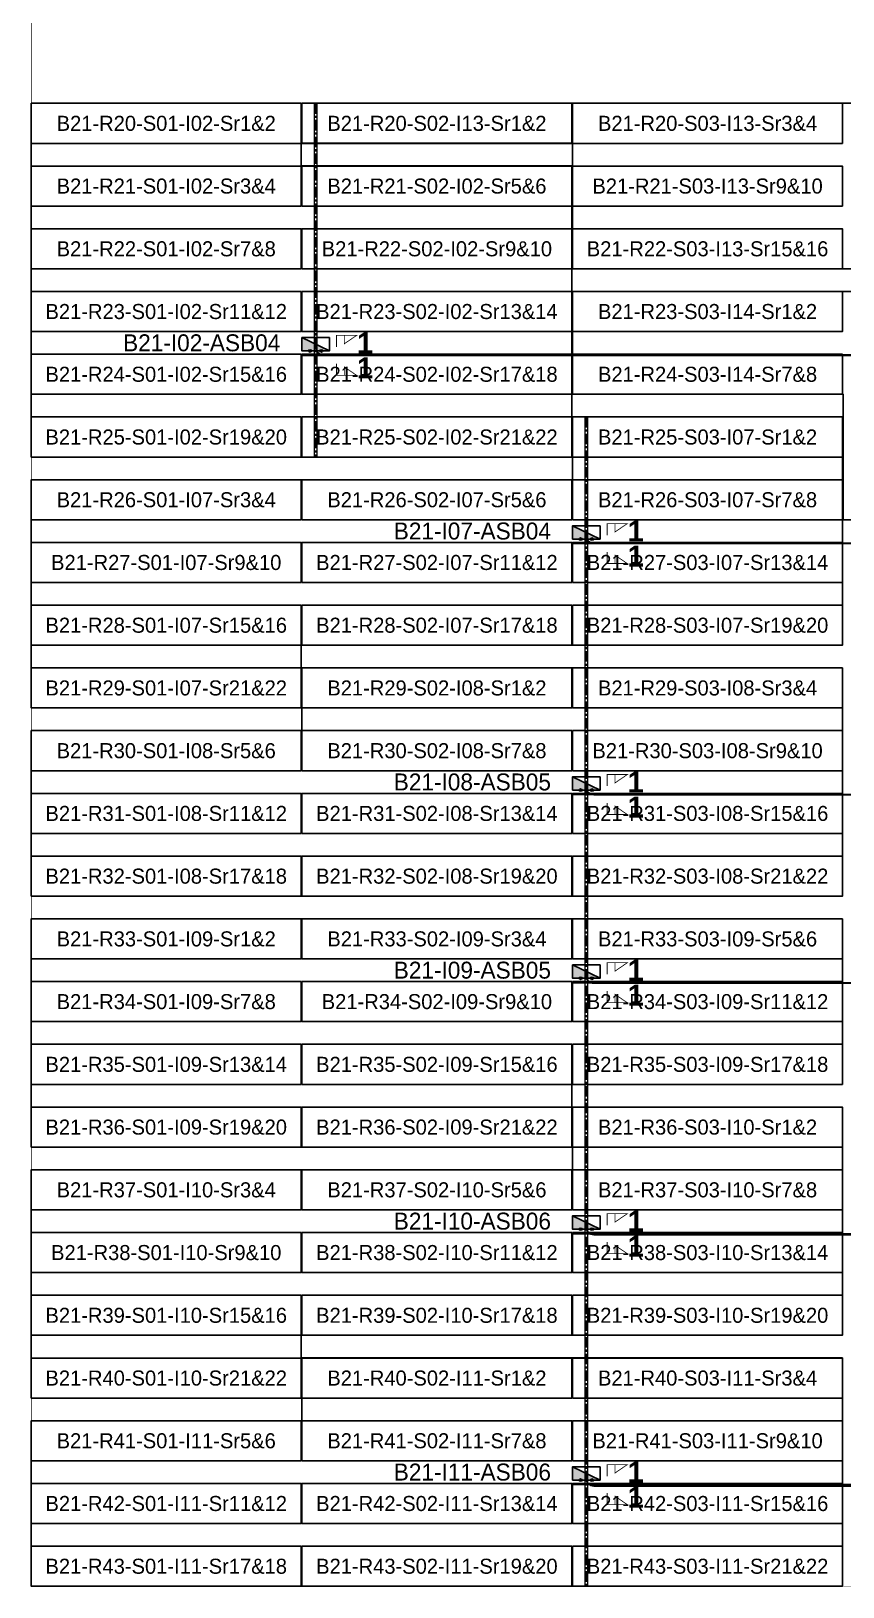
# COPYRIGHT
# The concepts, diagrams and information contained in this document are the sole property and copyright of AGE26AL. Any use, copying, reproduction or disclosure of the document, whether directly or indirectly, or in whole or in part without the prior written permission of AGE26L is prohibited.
# Model space of a CAD drawing. Header units: metres. Extents: x 530177 to 530565, y 2673484 to 2673812.
# Drawn here: x 530176.8 to 530273.9, y 2673484.2 to 2673670.2 of the extents above; entities that cross this region are included whole.
import ezdxf
from ezdxf.enums import TextEntityAlignment as Align

# ---------------------------------------------------------------- set-up
doc = ezdxf.new("R2010")
doc.units = ezdxf.units.M
doc.linetypes.add('CENTER', pattern=[2, 1.25, -0.25, 0.25, -0.25])
doc.layers.add('Boundary-12.5 MW Block', color=6, linetype='Continuous', lineweight=9)
doc.layers.add('PILE', color=1, linetype='Continuous', lineweight=15)
for name, color, linetype in [('DC Trench BL-21', 40, 'Continuous'), ('E-Inverter Grouping', 2, 'Continuous'), ('Inverter Block-21', 7, 'Continuous'), ('LT Cable(AG) INV to LT Panel BL-21', 2, 'Continuous'), ('Messenger Wire-Block-21 (Master Path)', 30, 'Continuous'), ('Messenger Wire-Block-21 (MW Path)', 191, 'Continuous'), ('MMS Table Block-21', 8, 'Continuous'), ('Plan Line - DC BL-21', 40, 'Continuous'), ('Section Marking BL-21', 2, 'Continuous')]:
    doc.layers.add(name, color=color, linetype=linetype)
doc.styles.add('BoldTextStyle', font='arialbd.ttf')
doc.styles.get("Standard").update_dxf_attribs({"font": 'Adani Regular.ttf'})

# ---------------------------------------------------------------- blocks, each defined once
blk = doc.blocks.new('MMS Table (32.292 x 4.788)')
at = {"color": 0}
blk.add_lwpolyline([(0, -0.002), (0, 4.786), (32.292, 4.786), (32.292, -0.002)], close=True, dxfattribs=at)
at = {"color": 7}
blk.add_attdef('ID1', text='', height=1.8, dxfattribs=at).set_placement((16.146, 2.392), align=Align.MIDDLE_CENTER)
blk = doc.blocks.new('Inverter Block')
h = blk.add_hatch(color=0)
h.dxf.hatch_style = 1
h.paths.add_polyline_path([(-1.46, 2.27), (-1.46, 0.85), (1.46, 0.85)])
at = {"color": 0}
blk.add_lwpolyline([(1.46, 2.27), (-1.46, 2.27), (-1.46, 0.85), (1.46, 0.85)], close=True, dxfattribs=at)
blk.add_lwpolyline([(-1.46, 2.27), (1.46, 0.85)], dxfattribs=at)
at = {"layer": 'PILE'}
for centre in [(-0.61, 0.85), (0.61, 0.85)]:
    blk.add_circle(centre, 0.156, dxfattribs=at)
at = {"color": 7}
blk.add_attdef('ID', (-1.46, 3.01), '', height=1.8, dxfattribs=at)

msp = doc.modelspace()

# ---------------------------------------------------------------- linework, layer by layer
at = {"layer": 'Boundary-12.5 MW Block', "const_width": 0.05}
msp.add_lwpolyline([(530176.79, 2673804.08), (530209.18, 2673804.08), (530209.18, 2673811.58), (530565.39, 2673811.58), (530565.39, 2673514.29), (530468.22, 2673514.29), (530468.22, 2673484.29), (530176.79, 2673484.29)], close=True, dxfattribs=at)
at = {"layer": 'DC Trench BL-21', "color": 40, "const_width": 0.15}
for points in [[(530210.97, 2673661.58), (530210.67, 2673661.58), (530210.67, 2673619.29), (530210.97, 2673619.29)], [(530243.36, 2673624.08), (530243.06, 2673624.08), (530243.06, 2673484.29), (530243.36, 2673484.29)]]:
    msp.add_lwpolyline(points, close=True, dxfattribs=at)
at = {"layer": 'E-Inverter Grouping'}
for points in [[(530209.08, 2673654.08), (530241.47, 2673654.08), (530241.47, 2673619.29), (530176.79, 2673619.29), (530176.79, 2673661.58), (530209.08, 2673661.58)], [(530241.57, 2673616.58), (530241.57, 2673624.08), (530273.86, 2673624.08), (530273.86, 2673596.79), (530209.08, 2673596.79), (530209.08, 2673589.29), (530176.79, 2673589.29), (530176.79, 2673616.58)], [(530273.86, 2673566.79), (530176.79, 2673566.79), (530176.79, 2673586.58), (530209.18, 2673586.58), (530209.18, 2673594.08), (530273.86, 2673594.08)], [(530273.86, 2673564.08), (530273.86, 2673544.29), (530241.47, 2673544.29), (530241.47, 2673536.79), (530176.79, 2673536.79), (530176.79, 2673564.08)], [(530241.57, 2673534.08), (530241.57, 2673541.58), (530273.86, 2673541.58), (530273.86, 2673514.29), (530209.08, 2673514.29), (530209.08, 2673506.79), (530176.79, 2673506.79), (530176.79, 2673534.08)], [(530273.86, 2673484.29), (530176.79, 2673484.29), (530176.79, 2673504.08), (530209.18, 2673504.08), (530209.18, 2673511.58), (530273.86, 2673511.58)]]:
    msp.add_lwpolyline(points, close=True, dxfattribs=at)
at = {"layer": 'E-Inverter Grouping', "color": 3}
for points in [[(530338.65, 2673641.79), (530241.57, 2673641.79), (530241.57, 2673656.79), (530209.18, 2673656.79), (530209.18, 2673661.58), (530338.65, 2673661.58)], [(530338.65, 2673611.79), (530273.96, 2673611.79), (530273.96, 2673626.79), (530241.57, 2673626.79), (530241.57, 2673639.08), (530338.65, 2673639.08)]]:
    msp.add_lwpolyline(points, close=True, dxfattribs=at)
at = {"layer": 'LT Cable(AG) INV to LT Panel BL-21'}
for points in [[(530366.83, 2673644.22), (530361.51, 2673644.22, -0.118831), (530361.1, 2673644.32), (530359.65, 2673645.06, 0.118831), (530359.24, 2673645.16), (530352.81, 2673645.16, 0.414214), (530351.91, 2673644.26), (530351.91, 2673625.41, 0.02362), (530351.91, 2673625.33), (530351.96, 2673624.78, -0.02362), (530351.97, 2673624.7), (530351.97, 2673624.02), (530337.92, 2673624.02, -0.414214), (530337.02, 2673624.92), (530337.02, 2673630.62, 0.414214), (530336.12, 2673631.52), (530211.72, 2673631.52, -0.414214), (530210.82, 2673632.42), (530210.82, 2673632.69)], [(530366.83, 2673644.17), (530361.51, 2673644.17, -0.118831), (530361.1, 2673644.27), (530359.65, 2673645.01, 0.118831), (530359.24, 2673645.11), (530352.86, 2673645.11, 0.414214), (530351.96, 2673644.21), (530351.96, 2673625.42, 0.02362), (530351.96, 2673625.33), (530352.01, 2673624.78, -0.02362), (530352.02, 2673624.7), (530352.02, 2673609.87, -0.414214), (530351.12, 2673608.97), (530244.11, 2673608.97, -0.414214), (530243.21, 2673609.87), (530243.21, 2673610.19)], [(530364.89, 2673644.12), (530361.51, 2673644.12, -0.118831), (530361.1, 2673644.22), (530359.65, 2673644.96, 0.118831), (530359.24, 2673645.06), (530352.91, 2673645.06, 0.414214), (530352.01, 2673644.16), (530352.01, 2673625.42, 0.02362), (530352.01, 2673625.33), (530352.06, 2673624.79, -0.02362), (530352.07, 2673624.7), (530352.07, 2673579.82, -0.414214), (530351.17, 2673578.92), (530244.11, 2673578.92, -0.414214), (530243.21, 2673579.82), (530243.21, 2673580.19)], [(530364.89, 2673644.07), (530361.51, 2673644.07, -0.118831), (530361.1, 2673644.17), (530359.65, 2673644.91, 0.118831), (530359.24, 2673645.01), (530352.96, 2673645.01, 0.414214), (530352.06, 2673644.11), (530352.06, 2673625.42, 0.02362), (530352.06, 2673625.34), (530352.11, 2673624.79, -0.02362), (530352.12, 2673624.7), (530352.12, 2673557.27, -0.414214), (530351.22, 2673556.37), (530244.11, 2673556.37, -0.414214), (530243.21, 2673557.27), (530243.21, 2673557.69)], [(530362.81, 2673644.02), (530361.51, 2673644.02, -0.118831), (530361.1, 2673644.12), (530359.65, 2673644.86, 0.118831), (530359.24, 2673644.96), (530353.01, 2673644.96, 0.414214), (530352.11, 2673644.06), (530352.11, 2673625.42, 0.02362), (530352.11, 2673625.34), (530352.16, 2673624.79, -0.02362), (530352.17, 2673624.71), (530352.17, 2673527.22, -0.414214), (530351.27, 2673526.32), (530244.11, 2673526.32, -0.414214), (530243.21, 2673527.22), (530243.21, 2673527.69)], [(530362.81, 2673643.97), (530361.51, 2673643.97, -0.118831), (530361.1, 2673644.07), (530359.65, 2673644.81, 0.118831), (530359.24, 2673644.91), (530353.06, 2673644.91, 0.414214), (530352.16, 2673644.01), (530352.16, 2673625.43, 0.02362), (530352.16, 2673625.34), (530352.21, 2673624.79, -0.02362), (530352.22, 2673624.71), (530352.22, 2673497.17, -0.414214), (530351.32, 2673496.27), (530244.11, 2673496.27, -0.414214), (530243.21, 2673497.17), (530243.21, 2673497.69)]]:
    msp.add_lwpolyline(points, format="xyb", dxfattribs=at)
at = {"layer": 'Messenger Wire-Block-21 (Master Path)'}
for points in [[(530209.18, 2673631.44), (530336.94, 2673631.44)], [(530241.57, 2673608.94), (530352.05, 2673608.94)], [(530241.57, 2673578.94), (530352.05, 2673578.94)], [(530241.57, 2673556.44), (530352.05, 2673556.44)], [(530241.57, 2673526.44), (530352.05, 2673526.44)], [(530241.57, 2673496.44), (530352.05, 2673496.44)]]:
    msp.add_lwpolyline(points, dxfattribs=at)
at = {"layer": 'Messenger Wire-Block-21 (MW Path)', "const_width": 0.1}
for points in [[(530209.18, 2673631.44), (530336.94, 2673631.44)], [(530241.57, 2673608.94), (530352.05, 2673608.94)], [(530241.57, 2673578.94), (530352.05, 2673578.94)], [(530241.57, 2673556.44), (530352.05, 2673556.44)], [(530241.57, 2673526.44), (530352.05, 2673526.44)], [(530241.57, 2673496.44), (530352.05, 2673496.44)]]:
    msp.add_lwpolyline(points, dxfattribs=at)
at = {"layer": 'Plan Line - DC BL-21', "color": 6, "linetype": 'CENTER'}
for points in [[(530210.82, 2673661.58), (530210.82, 2673619.29)], [(530243.21, 2673624.08), (530243.21, 2673484.29)]]:
    msp.add_lwpolyline(points, dxfattribs=at)
at = {"layer": 'Section Marking BL-21', "color": 94, "lineweight": 35, "true_color": 0x00a500, "const_width": 0.1}
for points in [[(530213.32, 2673632.44), (530213.32, 2673633.83), (530215.72, 2673633.83), (530214.24, 2673632.82), (530214.24, 2673633.83)], [(530213.32, 2673630.44), (530213.32, 2673629.05), (530215.72, 2673629.05), (530214.24, 2673630.06), (530214.24, 2673629.05)], [(530245.71, 2673609.94), (530245.71, 2673611.33), (530248.11, 2673611.33), (530246.63, 2673610.32), (530246.63, 2673611.33)], [(530245.71, 2673607.94), (530245.71, 2673606.55), (530248.11, 2673606.55), (530246.63, 2673607.56), (530246.63, 2673606.55)], [(530245.71, 2673579.94), (530245.71, 2673581.33), (530248.11, 2673581.33), (530246.63, 2673580.32), (530246.63, 2673581.33)], [(530245.71, 2673577.94), (530245.71, 2673576.55), (530248.11, 2673576.55), (530246.63, 2673577.56), (530246.63, 2673576.55)], [(530245.71, 2673557.44), (530245.71, 2673558.83), (530248.11, 2673558.83), (530246.63, 2673557.82), (530246.63, 2673558.83)], [(530245.71, 2673555.44), (530245.71, 2673554.05), (530248.11, 2673554.05), (530246.63, 2673555.06), (530246.63, 2673554.05)], [(530245.71, 2673527.44), (530245.71, 2673528.83), (530248.11, 2673528.83), (530246.63, 2673527.82), (530246.63, 2673528.83)], [(530245.71, 2673525.44), (530245.71, 2673524.05), (530248.11, 2673524.05), (530246.63, 2673525.06), (530246.63, 2673524.05)], [(530245.71, 2673497.44), (530245.71, 2673498.83), (530248.11, 2673498.83), (530246.63, 2673497.82), (530246.63, 2673498.83)], [(530245.71, 2673495.44), (530245.71, 2673494.05), (530248.11, 2673494.05), (530246.63, 2673495.06), (530246.63, 2673494.05)]]:
    msp.add_lwpolyline(points, dxfattribs=at)

# ---------------------------------------------------------------- block references
at = {"layer": 'Inverter Block-21'}
ref = msp.add_blockref('Inverter Block', (530210.82, 2673631.02), dxfattribs=dict(at, xscale=1.124999999976148, yscale=1.124999999976148, zscale=1.124999999976148))
ref.add_attrib('ID', 'B21-I02-ASB04', (530187.77, 2673631.93), dxfattribs={"layer": '0', "color": 7, "height": 2.025})
ref = msp.add_blockref('Inverter Block', (530243.21, 2673608.52), dxfattribs=dict(at, xscale=1.124999999976148, yscale=1.124999999976148, zscale=1.124999999976148))
ref.add_attrib('ID', 'B21-I07-ASB04', (530220.16, 2673609.43), dxfattribs={"layer": '0', "color": 7, "height": 2.025})
ref = msp.add_blockref('Inverter Block', (530243.21, 2673578.52), dxfattribs=dict(at, xscale=1.124999999976148, yscale=1.124999999976148, zscale=1.124999999976148))
ref.add_attrib('ID', 'B21-I08-ASB05', (530220.16, 2673579.43), dxfattribs={"layer": '0', "color": 7, "height": 2.025})
ref = msp.add_blockref('Inverter Block', (530243.21, 2673556.02), dxfattribs=dict(at, xscale=1.124999999976148, yscale=1.124999999976148, zscale=1.124999999976148))
ref.add_attrib('ID', 'B21-I09-ASB05', (530220.16, 2673556.93), dxfattribs={"layer": '0', "color": 7, "height": 2.025})
ref = msp.add_blockref('Inverter Block', (530243.21, 2673526.02), dxfattribs=dict(at, xscale=1.124999999976148, yscale=1.124999999976148, zscale=1.124999999976148))
ref.add_attrib('ID', 'B21-I10-ASB06', (530220.16, 2673526.93), dxfattribs={"layer": '0', "color": 7, "height": 2.025})
ref = msp.add_blockref('Inverter Block', (530243.21, 2673496.02), dxfattribs=dict(at, xscale=1.124999999976148, yscale=1.124999999976148, zscale=1.124999999976148))
ref.add_attrib('ID', 'B21-I11-ASB06', (530220.16, 2673496.93), dxfattribs={"layer": '0', "color": 7, "height": 2.025})
at = {"layer": 'MMS Table Block-21'}
for p, values in [((530176.79, 2673656.79), {'ID1': 'B21-R20-S01-I02-Sr1&2'}), ((530209.18, 2673656.79), {'ID1': 'B21-R20-S02-I13-Sr1&2'}), ((530241.57, 2673656.79), {'ID1': 'B21-R20-S03-I13-Sr3&4'}), ((530176.79, 2673649.29), {'ID1': 'B21-R21-S01-I02-Sr3&4'}), ((530209.18, 2673649.29), {'ID1': 'B21-R21-S02-I02-Sr5&6'}), ((530241.57, 2673649.29), {'ID1': 'B21-R21-S03-I13-Sr9&10'}), ((530176.79, 2673641.79), {'ID1': 'B21-R22-S01-I02-Sr7&8'}), ((530209.18, 2673641.79), {'ID1': 'B21-R22-S02-I02-Sr9&10'}), ((530241.57, 2673641.79), {'ID1': 'B21-R22-S03-I13-Sr15&16'}), ((530176.79, 2673634.29), {'ID1': 'B21-R23-S01-I02-Sr11&12'}), ((530209.18, 2673634.29), {'ID1': 'B21-R23-S02-I02-Sr13&14'}), ((530241.57, 2673634.29), {'ID1': 'B21-R23-S03-I14-Sr1&2'}), ((530176.79, 2673626.79), {'ID1': 'B21-R24-S01-I02-Sr15&16'}), ((530209.18, 2673626.79), {'ID1': 'B21-R24-S02-I02-Sr17&18'}), ((530241.57, 2673626.79), {'ID1': 'B21-R24-S03-I14-Sr7&8'}), ((530176.79, 2673619.29), {'ID1': 'B21-R25-S01-I02-Sr19&20'}), ((530209.18, 2673619.29), {'ID1': 'B21-R25-S02-I02-Sr21&22'}), ((530241.57, 2673619.29), {'ID1': 'B21-R25-S03-I07-Sr1&2'}), ((530176.79, 2673611.79), {'ID1': 'B21-R26-S01-I07-Sr3&4'}), ((530209.18, 2673611.79), {'ID1': 'B21-R26-S02-I07-Sr5&6'}), ((530241.57, 2673611.79), {'ID1': 'B21-R26-S03-I07-Sr7&8'}), ((530176.79, 2673604.29), {'ID1': 'B21-R27-S01-I07-Sr9&10'}), ((530209.18, 2673604.29), {'ID1': 'B21-R27-S02-I07-Sr11&12'}), ((530241.57, 2673604.29), {'ID1': 'B21-R27-S03-I07-Sr13&14'}), ((530176.79, 2673596.79), {'ID1': 'B21-R28-S01-I07-Sr15&16'}), ((530209.18, 2673596.79), {'ID1': 'B21-R28-S02-I07-Sr17&18'}), ((530241.57, 2673596.79), {'ID1': 'B21-R28-S03-I07-Sr19&20'}), ((530176.79, 2673589.29), {'ID1': 'B21-R29-S01-I07-Sr21&22'}), ((530209.18, 2673589.29), {'ID1': 'B21-R29-S02-I08-Sr1&2'}), ((530241.57, 2673589.29), {'ID1': 'B21-R29-S03-I08-Sr3&4'}), ((530176.79, 2673581.79), {'ID1': 'B21-R30-S01-I08-Sr5&6'}), ((530209.18, 2673581.79), {'ID1': 'B21-R30-S02-I08-Sr7&8'}), ((530241.57, 2673581.79), {'ID1': 'B21-R30-S03-I08-Sr9&10'}), ((530176.79, 2673574.29), {'ID1': 'B21-R31-S01-I08-Sr11&12'}), ((530209.18, 2673574.29), {'ID1': 'B21-R31-S02-I08-Sr13&14'}), ((530241.57, 2673574.29), {'ID1': 'B21-R31-S03-I08-Sr15&16'}), ((530176.79, 2673566.79), {'ID1': 'B21-R32-S01-I08-Sr17&18'}), ((530209.18, 2673566.79), {'ID1': 'B21-R32-S02-I08-Sr19&20'}), ((530241.57, 2673566.79), {'ID1': 'B21-R32-S03-I08-Sr21&22'}), ((530176.79, 2673559.29), {'ID1': 'B21-R33-S01-I09-Sr1&2'}), ((530209.18, 2673559.29), {'ID1': 'B21-R33-S02-I09-Sr3&4'}), ((530241.57, 2673559.29), {'ID1': 'B21-R33-S03-I09-Sr5&6'}), ((530176.79, 2673551.79), {'ID1': 'B21-R34-S01-I09-Sr7&8'}), ((530209.18, 2673551.79), {'ID1': 'B21-R34-S02-I09-Sr9&10'}), ((530241.57, 2673551.79), {'ID1': 'B21-R34-S03-I09-Sr11&12'}), ((530176.79, 2673544.29), {'ID1': 'B21-R35-S01-I09-Sr13&14'}), ((530209.18, 2673544.29), {'ID1': 'B21-R35-S02-I09-Sr15&16'}), ((530241.57, 2673544.29), {'ID1': 'B21-R35-S03-I09-Sr17&18'}), ((530176.79, 2673536.79), {'ID1': 'B21-R36-S01-I09-Sr19&20'}), ((530209.18, 2673536.79), {'ID1': 'B21-R36-S02-I09-Sr21&22'}), ((530241.57, 2673536.79), {'ID1': 'B21-R36-S03-I10-Sr1&2'}), ((530176.79, 2673529.29), {'ID1': 'B21-R37-S01-I10-Sr3&4'}), ((530209.18, 2673529.29), {'ID1': 'B21-R37-S02-I10-Sr5&6'}), ((530241.57, 2673529.29), {'ID1': 'B21-R37-S03-I10-Sr7&8'}), ((530176.79, 2673521.79), {'ID1': 'B21-R38-S01-I10-Sr9&10'}), ((530209.18, 2673521.79), {'ID1': 'B21-R38-S02-I10-Sr11&12'}), ((530241.57, 2673521.79), {'ID1': 'B21-R38-S03-I10-Sr13&14'}), ((530176.79, 2673514.29), {'ID1': 'B21-R39-S01-I10-Sr15&16'}), ((530209.18, 2673514.29), {'ID1': 'B21-R39-S02-I10-Sr17&18'}), ((530241.57, 2673514.29), {'ID1': 'B21-R39-S03-I10-Sr19&20'}), ((530176.79, 2673506.79), {'ID1': 'B21-R40-S01-I10-Sr21&22'}), ((530209.18, 2673506.79), {'ID1': 'B21-R40-S02-I11-Sr1&2'}), ((530241.57, 2673506.79), {'ID1': 'B21-R40-S03-I11-Sr3&4'}), ((530176.79, 2673499.29), {'ID1': 'B21-R41-S01-I11-Sr5&6'}), ((530209.18, 2673499.29), {'ID1': 'B21-R41-S02-I11-Sr7&8'}), ((530241.57, 2673499.29), {'ID1': 'B21-R41-S03-I11-Sr9&10'}), ((530176.79, 2673491.79), {'ID1': 'B21-R42-S01-I11-Sr11&12'}), ((530209.18, 2673491.79), {'ID1': 'B21-R42-S02-I11-Sr13&14'}), ((530241.57, 2673491.79), {'ID1': 'B21-R42-S03-I11-Sr15&16'}), ((530176.79, 2673484.29), {'ID1': 'B21-R43-S01-I11-Sr17&18'}), ((530209.18, 2673484.29), {'ID1': 'B21-R43-S02-I11-Sr19&20'}), ((530241.57, 2673484.29), {'ID1': 'B21-R43-S03-I11-Sr21&22'})]:
    msp.add_blockref('MMS Table (32.292 x 4.788)', p, dxfattribs=at).add_auto_attribs(values)

# ---------------------------------------------------------------- texts
at = {"layer": 'Section Marking BL-21', "color": 94, "true_color": 0x00a500, "style": 'BoldTextStyle'}
for p in [(530216.72, 2673632.94), (530216.72, 2673629.94), (530249.11, 2673610.44), (530249.11, 2673607.44), (530249.11, 2673580.44), (530249.11, 2673577.44), (530249.11, 2673557.94), (530249.11, 2673554.94), (530249.11, 2673527.94), (530249.11, 2673524.94), (530249.11, 2673497.94), (530249.11, 2673494.94)]:
    msp.add_text('1', height=2.5, dxfattribs=at).set_placement(p, align=Align.MIDDLE_CENTER)

doc.saveas('drawing.dxf')
